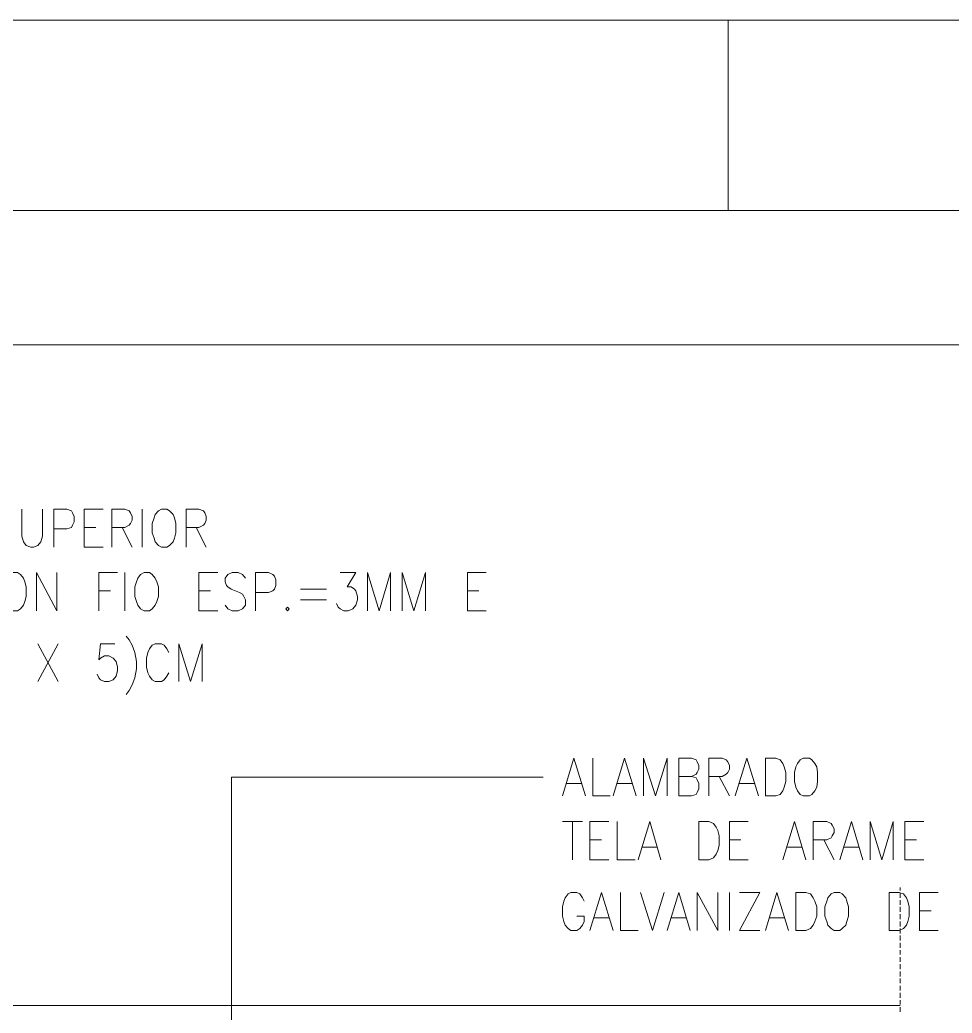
# Model space of a CAD drawing. Header units: millimetres. Extents: x 2928 to 3112, y 1220 to 1280.
# Drawn here: x 3058.33 to 3063.22, y 1275.02 to 1280.23 of the extents above; entities that cross this region are included whole.
import ezdxf
from ezdxf.xclip import XClip

# ---------------------------------------------------------------- set-up
doc = ezdxf.new("R2010")
doc.units = ezdxf.units.MM

# ---------------------------------------------------------------- blocks, each defined once
blk = doc.blocks.new('MF14B49E0')
at = {"color": 7, "linetype": 'Continuous', "lineweight": 9, "true_color": 0x000007}
blk.add_lwpolyline([(840.028, 593.451), (0, 593.451), (0, 0.232), (840.028, 0.232)], close=True, dxfattribs=at)

msp = doc.modelspace()

# ---------------------------------------------------------------- linework, layer by layer
at = {"color": 7, "linetype": 'Continuous', "lineweight": 20, "true_color": 0x000007}
for points in [[(3062.04506, 1280.22878), (3062.04506, 1279.22978), (3062.04506, 1279.22978)], [(3050.32489, 1258.80136), (3049.20514, 1258.80136), (3049.20514, 1278.52352), (3074.72122, 1278.52352), (3074.72122, 1258.80136), (3060.82607, 1258.80136)], [(3058.33681, 1277.66179), (3058.33681, 1277.51955), (3058.34508, 1277.48978), (3058.35997, 1277.47159), (3058.38313, 1277.46166), (3058.39801, 1277.46166), (3058.42117, 1277.47159), (3058.43605, 1277.48978), (3058.44432, 1277.51955), (3058.44432, 1277.66179)], [(3058.50387, 1277.46166), (3058.50387, 1277.66179), (3058.57333, 1277.66179), (3058.59649, 1277.65352), (3058.60311, 1277.64195), (3058.61138, 1277.62375), (3058.61138, 1277.59563), (3058.60311, 1277.57744), (3058.59649, 1277.56586), (3058.57333, 1277.55759), (3058.50387, 1277.55759)], [(3058.6643, 1277.46166), (3058.6643, 1277.66179), (3058.76354, 1277.66179)], [(3058.8082, 1277.46166), (3058.8082, 1277.66179), (3058.87767, 1277.66179), (3058.90082, 1277.65352), (3058.90744, 1277.64195), (3058.91571, 1277.62375), (3058.91571, 1277.6039), (3058.90744, 1277.58571), (3058.90082, 1277.57744), (3058.87767, 1277.56586), (3058.8082, 1277.56586)], [(3058.96864, 1277.66179), (3058.96864, 1277.46166), (3058.96864, 1277.46166)], [(3059.19854, 1277.46166), (3059.19854, 1277.66179), (3059.26636, 1277.66179), (3059.28951, 1277.65352), (3059.29778, 1277.64195), (3059.3044, 1277.62375), (3059.3044, 1277.6039), (3059.29778, 1277.58571), (3059.28951, 1277.57744), (3059.26636, 1277.56586), (3059.19854, 1277.56586)], [(3058.6643, 1277.56586), (3058.7255, 1277.56586), (3058.7255, 1277.56586)], [(3058.86278, 1277.56586), (3058.91571, 1277.46166), (3058.91571, 1277.46166)], [(3059.25147, 1277.56586), (3059.3044, 1277.46166), (3059.3044, 1277.46166)], [(3058.6643, 1277.46166), (3058.76354, 1277.46166), (3058.76354, 1277.46166)], [(3058.4129, 1277.12756), (3058.4129, 1277.32934), (3058.52041, 1277.12756), (3058.52041, 1277.32934)], [(3058.74039, 1277.12756), (3058.74039, 1277.32934), (3058.83963, 1277.32934)], [(3058.87767, 1277.32934), (3058.87767, 1277.12756), (3058.87767, 1277.12756)], [(3059.26636, 1277.12756), (3059.26636, 1277.32934), (3059.36559, 1277.32934)], [(3059.51115, 1277.29957), (3059.49461, 1277.31776), (3059.4731, 1277.32934), (3059.44168, 1277.32934), (3059.41852, 1277.31776), (3059.40364, 1277.29957), (3059.40364, 1277.27972), (3059.41191, 1277.26153), (3059.41852, 1277.25326), (3059.43506, 1277.24168), (3059.47972, 1277.22349), (3059.49461, 1277.21522), (3059.50288, 1277.20364), (3059.51115, 1277.18545), (3059.51115, 1277.15733), (3059.49461, 1277.13913), (3059.4731, 1277.12756), (3059.44168, 1277.12756), (3059.41852, 1277.13913), (3059.40364, 1277.15733)], [(3059.56407, 1277.12756), (3059.56407, 1277.32934), (3059.63189, 1277.32934), (3059.65504, 1277.31776), (3059.66331, 1277.30949), (3059.66993, 1277.2913), (3059.66993, 1277.26153), (3059.66331, 1277.24168), (3059.65504, 1277.23341), (3059.63189, 1277.22349), (3059.56407, 1277.22349)], [(3060.00734, 1277.32934), (3060.09004, 1277.32934), (3060.04538, 1277.25326), (3060.06523, 1277.25326), (3060.08343, 1277.24168), (3060.09004, 1277.23341), (3060.09831, 1277.20364), (3060.09831, 1277.18545), (3060.09004, 1277.15733), (3060.07516, 1277.13913), (3060.05035, 1277.12756), (3060.02719, 1277.12756), (3060.00734, 1277.13913), (3059.99742, 1277.1474), (3059.98915, 1277.1656)], [(3060.15124, 1277.12756), (3060.15124, 1277.32934), (3060.21244, 1277.12756), (3060.27198, 1277.32934), (3060.27198, 1277.12756)], [(3060.33318, 1277.12756), (3060.33318, 1277.32934), (3060.39438, 1277.12756), (3060.45557, 1277.32934), (3060.45557, 1277.12756)], [(3060.67555, 1277.12756), (3060.67555, 1277.32934), (3060.77479, 1277.32934)], [(3059.79894, 1277.24168), (3059.93622, 1277.24168), (3059.93622, 1277.24168)], [(3058.74039, 1277.23341), (3058.80158, 1277.23341), (3058.80158, 1277.23341)], [(3059.26636, 1277.23341), (3059.32755, 1277.23341), (3059.32755, 1277.23341)], [(3059.79894, 1277.18545), (3059.93622, 1277.18545), (3059.93622, 1277.18545)], [(3060.67555, 1277.23341), (3060.73675, 1277.23341), (3060.73675, 1277.23341)], [(3059.26636, 1277.12756), (3059.36559, 1277.12756), (3059.36559, 1277.12756)], [(3060.67555, 1277.12756), (3060.77479, 1277.12756), (3060.77479, 1277.12756)], [(3058.88428, 1276.99524), (3058.90082, 1276.97539), (3058.91571, 1276.94727), (3058.9306, 1276.90923), (3058.93887, 1276.86126), (3058.93887, 1276.82322), (3058.9306, 1276.77691), (3058.91571, 1276.73887), (3058.90082, 1276.7091), (3058.88428, 1276.68925)], [(3058.42117, 1276.95554), (3058.52702, 1276.75706), (3058.52702, 1276.75706)], [(3058.52702, 1276.95554), (3058.42117, 1276.75706), (3058.42117, 1276.75706)], [(3058.82474, 1276.95554), (3058.74866, 1276.95554), (3058.74039, 1276.87119), (3058.74866, 1276.87946), (3058.77016, 1276.89104), (3058.79331, 1276.89104), (3058.81647, 1276.87946), (3058.83136, 1276.86126), (3058.83963, 1276.83315), (3058.83963, 1276.81495), (3058.83136, 1276.78518), (3058.81647, 1276.76533), (3058.79331, 1276.75706), (3058.77016, 1276.75706), (3058.74866, 1276.76533), (3058.74039, 1276.77691), (3058.73212, 1276.7951)], [(3059.10757, 1276.90923), (3059.09765, 1276.92908), (3059.08442, 1276.94727), (3059.06953, 1276.95554), (3059.03645, 1276.95554), (3059.02156, 1276.94727), (3059.00668, 1276.92908), (3058.99841, 1276.90923), (3058.99179, 1276.87946), (3058.99179, 1276.83315), (3058.99841, 1276.80337), (3059.00668, 1276.78518), (3059.02156, 1276.76533), (3059.03645, 1276.75706), (3059.06953, 1276.75706), (3059.08442, 1276.76533), (3059.09765, 1276.78518), (3059.10757, 1276.80337)], [(3059.1605, 1276.75706), (3059.1605, 1276.95554), (3059.2217, 1276.75706), (3059.2829, 1276.95554), (3059.2829, 1276.75706)], [(3061.17506, 1276.15666), (3061.2346, 1276.35514), (3061.2958, 1276.15666)], [(3061.33384, 1276.35514), (3061.33384, 1276.15666), (3061.42481, 1276.15666)], [(3061.44135, 1276.15666), (3061.50089, 1276.35514), (3061.56209, 1276.15666)], [(3061.60013, 1276.15666), (3061.60013, 1276.35514), (3061.66298, 1276.15666), (3061.72418, 1276.35514), (3061.72418, 1276.15666)], [(3061.85319, 1276.25921), (3061.87635, 1276.25094), (3061.88296, 1276.24102), (3061.89123, 1276.22117), (3061.89123, 1276.19471), (3061.88296, 1276.17486), (3061.87635, 1276.16493), (3061.85319, 1276.15666), (3061.78538, 1276.15666), (3061.78538, 1276.35514), (3061.85319, 1276.35514), (3061.87635, 1276.34687), (3061.88296, 1276.3353), (3061.89123, 1276.3171), (3061.89123, 1276.29725), (3061.88296, 1276.27906), (3061.87635, 1276.27079), (3061.85319, 1276.25921), (3061.78538, 1276.25921)], [(3061.94416, 1276.15666), (3061.94416, 1276.35514), (3062.01363, 1276.35514), (3062.03513, 1276.34687), (3062.0434, 1276.3353), (3062.05167, 1276.3171), (3062.05167, 1276.29725), (3062.0434, 1276.27906), (3062.03513, 1276.27079), (3062.01363, 1276.25921), (3061.94416, 1276.25921)], [(3062.08144, 1276.15666), (3062.14264, 1276.35514), (3062.20384, 1276.15666)], [(3061.99709, 1276.25921), (3062.05167, 1276.15666), (3062.05167, 1276.15666)], [(3061.19656, 1276.22117), (3061.27264, 1276.22117), (3061.27264, 1276.22117)], [(3061.46285, 1276.22117), (3061.53894, 1276.22117), (3061.53894, 1276.22117)], [(3062.1046, 1276.22117), (3062.18068, 1276.22117), (3062.18068, 1276.22117)], [(3061.17506, 1276.02269), (3061.28091, 1276.02269), (3061.28091, 1276.02269)], [(3061.22799, 1276.02269), (3061.22799, 1275.82091), (3061.22799, 1275.82091)], [(3061.31895, 1275.82091), (3061.31895, 1276.02269), (3061.41819, 1276.02269)], [(3061.46285, 1276.02269), (3061.46285, 1275.82091), (3061.55713, 1275.82091)], [(3061.57201, 1275.82091), (3061.63321, 1276.02269), (3061.6911, 1275.82091)], [(3062.05167, 1275.82091), (3062.05167, 1276.02269), (3062.14926, 1276.02269)], [(3062.33285, 1275.82091), (3062.39405, 1276.02269), (3062.45359, 1275.82091)], [(3062.49163, 1275.82091), (3062.49163, 1276.02269), (3062.56275, 1276.02269), (3062.58591, 1276.01277), (3062.59087, 1276.00284), (3062.6008, 1275.98465), (3062.6008, 1275.9648), (3062.59087, 1275.94661), (3062.58591, 1275.93668), (3062.56275, 1275.92676), (3062.49163, 1275.92676)], [(3062.63057, 1275.82091), (3062.69177, 1276.02269), (3062.75296, 1275.82091)], [(3062.791, 1275.82091), (3062.791, 1276.02269), (3062.8522, 1275.82091), (3062.91175, 1276.02269), (3062.91175, 1275.82091)], [(3062.97294, 1275.82091), (3062.97294, 1276.02269), (3063.07218, 1276.02269)], [(3061.31895, 1275.92676), (3061.38015, 1275.92676), (3061.38015, 1275.92676)], [(3061.59517, 1275.88872), (3061.67125, 1275.88872), (3061.67125, 1275.88872)], [(3062.05167, 1275.92676), (3062.11122, 1275.92676), (3062.11122, 1275.92676)], [(3062.35601, 1275.88872), (3062.43209, 1275.88872), (3062.43209, 1275.88872)], [(3062.54787, 1275.92676), (3062.6008, 1275.82091), (3062.6008, 1275.82091)], [(3062.65372, 1275.88872), (3062.72981, 1275.88872), (3062.72981, 1275.88872)], [(3062.97294, 1275.92676), (3063.03414, 1275.92676), (3063.03414, 1275.92676)], [(3061.31895, 1275.82091), (3061.41819, 1275.82091), (3061.41819, 1275.82091)], [(3062.05167, 1275.82091), (3062.14926, 1275.82091), (3062.14926, 1275.82091)], [(3062.97294, 1275.82091), (3063.07218, 1275.82091), (3063.07218, 1275.82091)], [(3061.28918, 1275.60423), (3061.28091, 1275.62243), (3061.26603, 1275.64227), (3061.25114, 1275.65054), (3061.21972, 1275.65054), (3061.20483, 1275.64227), (3061.18994, 1275.62243), (3061.18167, 1275.60423), (3061.17506, 1275.57446), (3061.17506, 1275.5265), (3061.18167, 1275.49838), (3061.18994, 1275.47853), (3061.20483, 1275.46034), (3061.21972, 1275.45041), (3061.25114, 1275.45041), (3061.26603, 1275.46034), (3061.28091, 1275.47853), (3061.28918, 1275.49838), (3061.28918, 1275.5265), (3061.25114, 1275.5265)], [(3061.31895, 1275.45041), (3061.38015, 1275.65054), (3061.44135, 1275.45041)], [(3061.47939, 1275.65054), (3061.47939, 1275.45041), (3061.57201, 1275.45041)], [(3061.58525, 1275.65054), (3061.6481, 1275.45041), (3061.7093, 1275.65054)], [(3061.72418, 1275.45041), (3061.78538, 1275.65054), (3061.84492, 1275.45041)], [(3061.88296, 1275.45041), (3061.88296, 1275.65054), (3061.99047, 1275.45041), (3061.99047, 1275.65054)], [(3062.05167, 1275.65054), (3062.05167, 1275.45041), (3062.05167, 1275.45041)], [(3062.21045, 1275.45041), (3062.1046, 1275.45041), (3062.21045, 1275.65054), (3062.1046, 1275.65054)], [(3062.24188, 1275.45041), (3062.30142, 1275.65054), (3062.36262, 1275.45041)], [(3063.04903, 1275.45041), (3063.04903, 1275.65054), (3063.14827, 1275.65054)], [(3061.34211, 1275.51657), (3061.41819, 1275.51657), (3061.41819, 1275.51657)], [(3061.74734, 1275.51657), (3061.82342, 1275.51657), (3061.82342, 1275.51657)], [(3062.26338, 1275.51657), (3062.33947, 1275.51657), (3062.33947, 1275.51657)], [(3063.04903, 1275.55461), (3063.11022, 1275.55461), (3063.11022, 1275.55461)], [(3063.04903, 1275.45041), (3063.14827, 1275.45041), (3063.14827, 1275.45041)]]:
    msp.add_lwpolyline(points, dxfattribs=at)
at = {"color": 7, "linetype": 'Continuous', "lineweight": 9, "true_color": 0x000007}
msp.add_lwpolyline([(3111.04942, 1279.22812), (3030.52665, 1279.22812), (3030.52665, 1221.89096), (3111.04942, 1221.89096)], close=True, dxfattribs=at)
at = {"color": 7, "linetype": 'Continuous', "lineweight": 20, "true_color": 0x000007}
for points in [[(3059.06953, 1277.66179), (3059.05464, 1277.65352), (3059.03645, 1277.63368), (3059.03149, 1277.61548), (3059.02156, 1277.58571), (3059.02156, 1277.53775), (3059.03149, 1277.50963), (3059.03645, 1277.48978), (3059.05464, 1277.47159), (3059.06953, 1277.46166), (3059.09765, 1277.46166), (3059.11253, 1277.47159), (3059.13073, 1277.48978), (3059.13734, 1277.50963), (3059.14561, 1277.53775), (3059.14561, 1277.58571), (3059.13734, 1277.61548), (3059.13073, 1277.63368), (3059.11253, 1277.65352), (3059.09765, 1277.66179)], [(3058.28389, 1277.32934), (3058.269, 1277.31776), (3058.25411, 1277.29957), (3058.24584, 1277.27972), (3058.23757, 1277.25326), (3058.23757, 1277.20364), (3058.24584, 1277.17718), (3058.25411, 1277.15733), (3058.269, 1277.13913), (3058.28389, 1277.12756), (3058.31366, 1277.12756), (3058.3302, 1277.13913), (3058.34508, 1277.15733), (3058.3517, 1277.17718), (3058.35997, 1277.20364), (3058.35997, 1277.25326), (3058.3517, 1277.27972), (3058.34508, 1277.29957), (3058.3302, 1277.31776), (3058.31366, 1277.32934)], [(3058.97856, 1277.32934), (3058.96037, 1277.31776), (3058.94548, 1277.29957), (3058.93887, 1277.27972), (3058.9306, 1277.25326), (3058.9306, 1277.20364), (3058.93887, 1277.17718), (3058.94548, 1277.15733), (3058.96037, 1277.13913), (3058.97856, 1277.12756), (3059.00668, 1277.12756), (3059.02156, 1277.13913), (3059.03645, 1277.15733), (3059.04472, 1277.17718), (3059.05464, 1277.20364), (3059.05464, 1277.25326), (3059.04472, 1277.27972), (3059.03645, 1277.29957), (3059.02156, 1277.31776), (3059.00668, 1277.32934)], [(3059.73113, 1277.1474), (3059.72286, 1277.13913), (3059.73113, 1277.12756), (3059.7394, 1277.13913)], [(3062.24188, 1276.15666), (3062.24188, 1276.35514), (3062.29481, 1276.35514), (3062.31796, 1276.34687), (3062.33285, 1276.32703), (3062.33947, 1276.30883), (3062.34774, 1276.27906), (3062.34774, 1276.23275), (3062.33947, 1276.20298), (3062.33285, 1276.18313), (3062.31796, 1276.16493), (3062.29481, 1276.15666)], [(3062.4387, 1276.35514), (3062.42382, 1276.34687), (3062.40893, 1276.32703), (3062.40066, 1276.30883), (3062.39405, 1276.27906), (3062.39405, 1276.23275), (3062.40066, 1276.20298), (3062.40893, 1276.18313), (3062.42382, 1276.16493), (3062.4387, 1276.15666), (3062.47178, 1276.15666), (3062.48502, 1276.16493), (3062.4999, 1276.18313), (3062.50983, 1276.20298), (3062.51479, 1276.23275), (3062.51479, 1276.27906), (3062.50983, 1276.30883), (3062.4999, 1276.32703), (3062.48502, 1276.34687), (3062.47178, 1276.35514)], [(3061.89123, 1275.82091), (3061.89123, 1276.02269), (3061.94416, 1276.02269), (3061.96732, 1276.01277), (3061.9822, 1275.99292), (3061.99047, 1275.97473), (3061.99709, 1275.94661), (3061.99709, 1275.89699), (3061.99047, 1275.87052), (3061.9822, 1275.85068), (3061.96732, 1275.83248), (3061.94416, 1275.82091)], [(3062.40066, 1275.45041), (3062.40066, 1275.65054), (3062.45359, 1275.65054), (3062.47675, 1275.64227), (3062.49163, 1275.62243), (3062.4999, 1275.60423), (3062.50983, 1275.57446), (3062.50983, 1275.5265), (3062.4999, 1275.49838), (3062.49163, 1275.47853), (3062.47675, 1275.46034), (3062.45359, 1275.45041)], [(3062.6008, 1275.65054), (3062.58591, 1275.64227), (3062.56772, 1275.62243), (3062.56275, 1275.60423), (3062.55283, 1275.57446), (3062.55283, 1275.5265), (3062.56275, 1275.49838), (3062.56772, 1275.47853), (3062.58591, 1275.46034), (3062.6008, 1275.45041), (3062.63057, 1275.45041), (3062.6438, 1275.46034), (3062.66199, 1275.47853), (3062.66861, 1275.49838), (3062.67688, 1275.5265), (3062.67688, 1275.57446), (3062.66861, 1275.60423), (3062.66199, 1275.62243), (3062.6438, 1275.64227), (3062.63057, 1275.65054)], [(3062.89024, 1275.45041), (3062.89024, 1275.65054), (3062.94317, 1275.65054), (3062.96633, 1275.64227), (3062.98121, 1275.62243), (3062.98783, 1275.60423), (3062.9961, 1275.57446), (3062.9961, 1275.5265), (3062.98783, 1275.49838), (3062.98121, 1275.47853), (3062.96633, 1275.46034), (3062.94317, 1275.45041)]]:
    msp.add_lwpolyline(points, close=True, dxfattribs=at)
at = {"color": 253, "linetype": 'Continuous', "lineweight": 5, "true_color": 0x9a9a9a}
msp.add_lwpolyline([(3059.43672, 1267.33264), (3059.43672, 1276.2559), (3061.07416, 1276.2559)], dxfattribs=at)
at = {"color": 252, "linetype": 'Continuous', "lineweight": 13, "true_color": 0x989898}
for points in [[(3062.94813, 1275.67701), (3062.94813, 1275.66047), (3062.94813, 1275.66047)], [(3062.94813, 1275.64724), (3062.94813, 1275.62243), (3062.94813, 1275.62243)], [(3062.94813, 1275.60919), (3062.94813, 1275.58604), (3062.94813, 1275.58604)], [(3062.94813, 1275.57446), (3062.94813, 1275.548), (3062.94813, 1275.548)], [(3062.94813, 1275.53642), (3062.94813, 1275.50996), (3062.94813, 1275.50996)], [(3062.94813, 1275.49838), (3062.94813, 1275.47191), (3062.94813, 1275.47191)], [(3062.94813, 1275.46199), (3062.94813, 1275.43553), (3062.94813, 1275.43553)], [(3062.94813, 1275.42395), (3062.94813, 1275.39748), (3062.94813, 1275.39748)], [(3062.94813, 1275.38591), (3062.94813, 1275.35944), (3062.94813, 1275.35944)], [(3062.94813, 1275.34786), (3062.94813, 1275.32471), (3062.94813, 1275.32471)], [(3062.94813, 1275.31148), (3062.94813, 1275.28667), (3062.94813, 1275.28667)], [(3062.94813, 1275.27344), (3062.94813, 1275.24863), (3062.94813, 1275.24863)], [(3062.94813, 1275.23539), (3062.94813, 1275.20893), (3062.94813, 1275.20893)], [(3062.94813, 1275.19901), (3062.94813, 1275.1742), (3062.94813, 1275.1742)], [(3062.94813, 1275.16096), (3062.94813, 1275.13615), (3062.94813, 1275.13615)], [(3062.94813, 1275.12292), (3062.94813, 1275.09811), (3062.94813, 1275.09811)], [(3062.94813, 1275.08488), (3062.94813, 1275.06172), (3062.94813, 1275.06172)], [(3062.94813, 1275.04849), (3062.94813, 1275.02368), (3062.94813, 1275.02368)]]:
    msp.add_lwpolyline(points, dxfattribs=at)
at = {"color": 7, "linetype": 'Continuous', "lineweight": 5, "true_color": 0x000007}
msp.add_lwpolyline([(3062.94813, 1275.05676), (3051.19324, 1275.05676), (3051.19324, 1275.05676)], dxfattribs=at)

# ---------------------------------------------------------------- block references
at = {"color": 7, "true_color": 0xffffff}
ref = msp.add_blockref('MF14B49E0', (3028.04236, 1220.88198), dxfattribs=dict(at, xscale=0.1, yscale=0.1, zscale=0.1))
XClip(ref).set_block_clipping_path([(0, 0.2320201385), (841.02, 594.08)])

doc.saveas('drawing.dxf')
